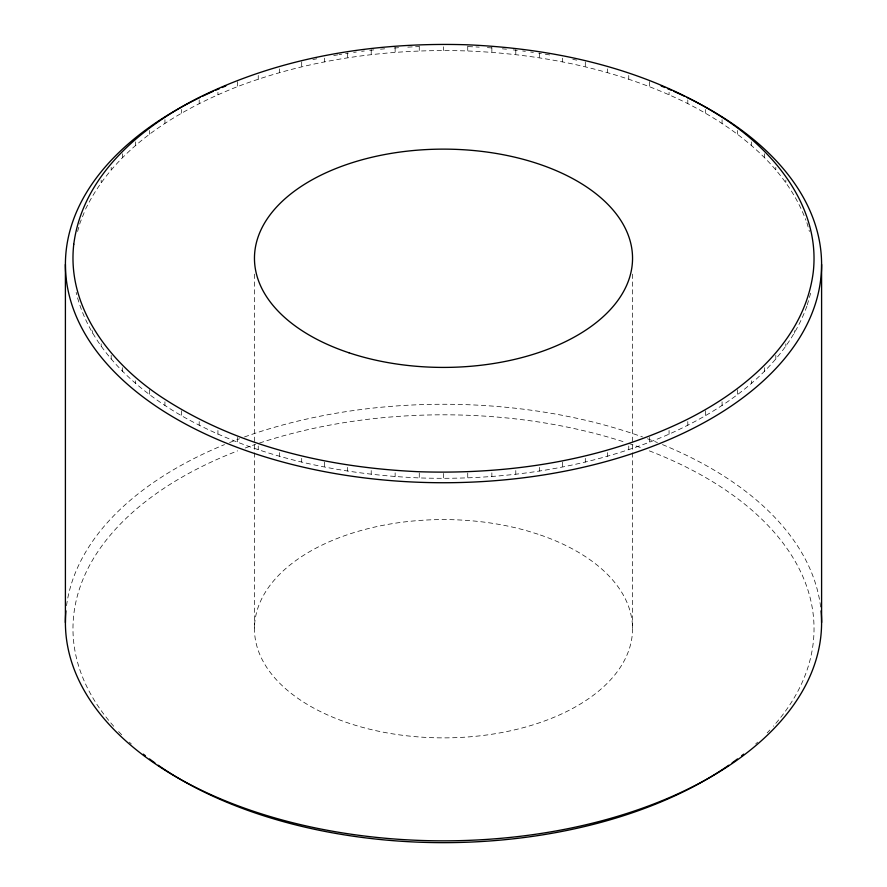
<?xml version="1.0" encoding="UTF-8"?>
<svg xmlns="http://www.w3.org/2000/svg" width="887" height="887" viewBox="0 0 887 887"><rect width="100%" height="100%" fill="white"/><g stroke="black" fill="none" stroke-linecap="round" stroke-linejoin="round"><path stroke-width="0.67" stroke-dasharray="4.43 3.33" d="M77.579 231.496L80.096 222.715L85.097 210.319M807.27 304.928L810.862 292.366M806.904 306.181C784.441 367.905 726.752 408.22 669.064 434.164C590.742 468.236 504.259 480.743 419.263 477.916C336.949 474.368 253.704 456.583 181.502 415.715C134.181 388.262 89.332 347.46 76.138 292.366M85.596 209.077C115.232 148.173 176.635 110.598 237.649 86.571C310.783 58.786 389.77 48.319 467.737 50.98C543.476 54.162 619.636 69.641 687.802 103.613C737.43 129.092 785.694 166.423 805.906 220.231M806.904 222.715L809.421 231.496M794.364 330.74L794.364 333.213M785.827 180.116L785.827 182.578M785.827 343.846L785.827 346.307M775.815 167.366L775.815 169.827M775.815 355.354L775.815 359.058M764.383 153.784L764.383 157.487M764.383 367.706L764.383 371.409M751.577 141.898L751.577 145.601M751.577 380.822L751.577 383.295M737.463 130.511L737.463 134.214M737.463 389.737L737.463 394.671M722.073 119.69L722.073 123.393M722.073 401.789L722.073 405.492M705.498 109.478L705.498 113.181M705.498 410.77L705.498 415.715M687.802 99.909L687.802 103.613M687.802 421.58L687.802 425.283M669.064 92.259L669.064 94.732M669.064 430.461L669.064 434.164M649.351 81.637L649.351 86.571M649.351 437.38L649.351 442.314M632.542 274.138L632.542 451.439M632.542 452.825L632.542 628.728M628.761 75.484L628.761 79.187M628.761 446.006L628.761 449.709M607.384 68.876L607.384 72.59M607.384 452.603L607.384 456.306M585.298 61.868L585.298 66.813M585.298 458.379L585.298 462.083M562.602 58.176L562.602 61.879M562.602 462.072L562.602 467.017M539.396 52.876L539.396 57.81M539.396 467.371L539.396 471.075M515.79 49.694L515.79 54.639M515.79 470.553L515.79 474.257M491.864 47.41L491.864 52.355M491.864 472.838L491.864 476.541M467.737 46.046L467.737 50.98M467.737 472.971L467.737 477.916M443.5 46.823L443.5 50.526M443.5 473.425L443.5 478.37M419.263 46.046L419.263 50.98M419.263 472.971L419.263 477.916M395.136 47.41L395.136 52.355M395.136 472.838L395.136 476.541M371.209 49.694L371.209 54.639M371.209 470.553L371.209 474.257M347.604 52.876L347.604 57.81M347.604 467.371L347.604 471.075M324.398 58.176L324.398 61.879M324.398 462.072L324.398 467.017M301.702 61.868L301.702 66.813M301.702 458.379L301.702 462.083M279.616 68.876L279.616 72.59M279.616 452.603L279.616 456.306M258.239 75.484L258.239 79.187M258.239 446.006L258.239 449.709M254.458 274.138L254.458 451.439M254.458 452.825L254.458 628.728M237.649 81.637L237.649 86.571M237.649 437.38L237.649 442.314M217.936 92.259L217.936 94.732M217.936 430.461L217.936 434.164M199.198 99.909L199.198 103.613M199.198 421.58L199.198 425.283M181.502 109.478L181.502 113.181M181.502 410.77L181.502 415.715M164.927 119.69L164.927 123.393M164.927 401.789L164.927 405.492M149.537 130.511L149.537 134.214M149.537 389.737L149.537 394.671M135.423 141.898L135.423 145.601M135.423 380.822L135.423 383.295M122.617 153.784L122.617 157.487M122.617 367.706L122.617 371.409M111.185 167.366L111.185 169.827M111.185 355.354L111.185 359.058M101.173 180.116L101.173 182.578M101.173 343.846L101.173 346.307M92.636 330.74L92.636 333.213M649.351 450.862A370.522 213.922 0 0 1 773.309 726.231M769.838 730.045A370.522 213.922 0 0 1 767.144 732.884M757.664 742.153A370.522 213.922 0 0 1 755.669 743.971M131.331 743.971A370.522 213.922 0 0 1 129.336 742.153M121.685 734.758A370.522 213.922 0 0 1 117.162 730.045M113.691 726.231A370.522 213.922 0 0 1 237.649 450.862M245.267 447.99A370.522 213.922 0 0 1 255.622 444.343M259.47 443.056A370.522 213.922 0 0 1 625.047 442.247M628.761 443.467A370.522 213.922 0 0 1 641.733 447.99M66.536 605.688A378.095 218.291 0 0 1 224.533 444.598M229.6 442.558A378.095 218.291 0 0 1 239.534 438.755M244.457 436.958A378.095 218.291 0 0 1 642.543 436.958M647.466 438.755A378.095 218.291 0 0 1 657.4 442.558M662.467 444.598A378.095 218.291 0 0 1 820.785 608.271M312.889 59.595A378.095 218.291 0 0 1 316.77 58.786M333.745 55.559A378.095 218.291 0 0 1 337.703 54.872M339.022 54.661A378.095 218.291 0 0 1 341.661 54.218M345.642 53.597A378.095 218.291 0 0 1 348.303 53.187M353.636 52.411A378.095 218.291 0 0 1 356.308 52.045M361.663 51.335A378.095 218.291 0 0 1 364.357 50.991M369.735 50.348A378.095 218.291 0 0 1 373.782 49.894M380.556 49.206A378.095 218.291 0 0 1 384.625 48.818M394.15 48.02A378.095 218.291 0 0 1 399.605 47.632M407.809 47.133A378.095 218.291 0 0 1 418.775 46.623M468.225 46.623A378.095 218.291 0 0 1 479.191 47.133M487.395 47.632A378.095 218.291 0 0 1 492.85 48.02M502.375 48.818A378.095 218.291 0 0 1 506.444 49.206M513.218 49.894A378.095 218.291 0 0 1 517.265 50.348M522.643 50.991A378.095 218.291 0 0 1 525.337 51.335M530.692 52.045A378.095 218.291 0 0 1 533.364 52.411M538.697 53.187A378.095 218.291 0 0 1 541.358 53.597M545.339 54.218A378.095 218.291 0 0 1 550.616 55.105M572.814 59.318A378.095 218.291 0 0 1 576.683 60.15M538.021 534.207L527.111 530.836A189.042 109.145 0 0 0 254.636 633.484A189.042 109.145 0 0 0 541.569 722.04A189.042 109.145 0 0 0 538.021 534.207"/><path stroke-width="1.33" d="M821.595 264.448L821.595 622.552M65.405 264.448L65.405 622.552M743.672 754.15A370.522 213.922 0 0 1 741.621 755.757M737.463 758.95A370.522 213.922 0 0 1 732.108 762.887M728.815 765.215A370.522 213.922 0 0 1 158.185 765.215M154.892 762.887A370.522 213.922 0 0 1 149.537 758.95M145.379 755.757A370.522 213.922 0 0 1 143.328 754.15M821.052 610.866A378.095 218.291 0 0 1 443.5 840.843A378.095 218.291 0 0 1 65.948 610.866M686.926 97.415A378.095 218.291 0 0 1 718.392 414.318A378.095 218.291 0 0 1 168.608 414.318A378.095 218.291 0 0 1 200.074 97.415M202.447 96.273A378.095 218.291 0 0 1 213.335 91.261M215.796 90.186A378.095 218.291 0 0 1 219.51 88.589M222.016 87.536A378.095 218.291 0 0 1 225.797 85.972M661.203 85.972A378.095 218.291 0 0 1 664.984 87.536M667.49 88.589A378.095 218.291 0 0 1 671.204 90.186M673.665 91.261A378.095 218.291 0 0 1 684.553 96.273M73.765 244.28C66.281 309.463 113.048 366.176 164.927 399.316C240.333 447.735 330.64 467.815 419.263 471.74C511.056 474.7 604.989 460.131 687.802 419.107C746.022 389.648 804.398 340.808 813.235 272.265C820.719 207.081 773.952 150.369 722.073 117.228C646.667 68.809 556.36 48.73 467.737 44.805C375.944 41.844 282.011 56.413 199.198 97.437C140.978 126.896 82.602 175.737 73.765 244.28M348.979 352.793A189.042 109.145 0 0 0 632.542 258.272A189.042 109.145 0 0 0 348.979 163.751A189.042 109.145 0 0 0 348.979 352.793"/></g></svg>
